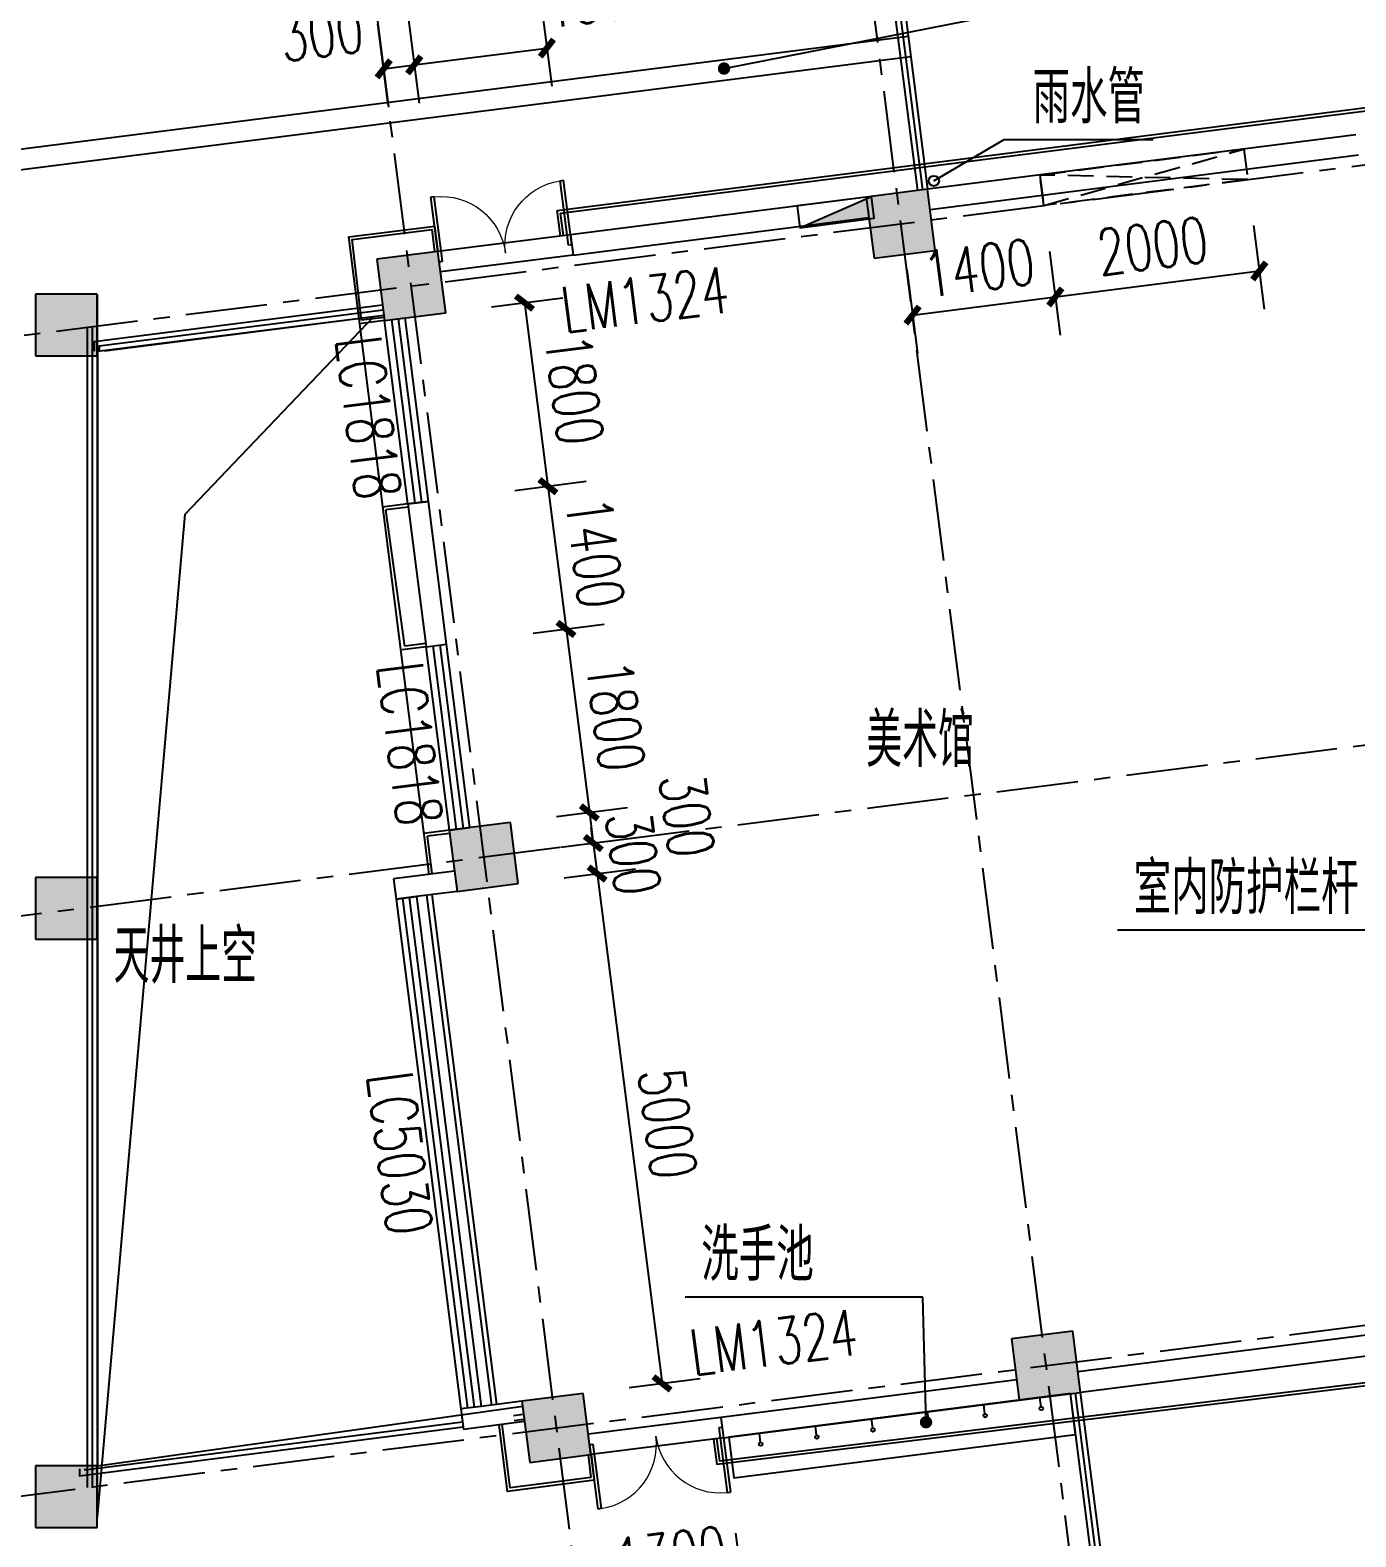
# Model space of a CAD drawing. Header units: millimetres. Extents: x -1048436 to -185795, y -983427 to 400387.
# Drawn here: x -695416 to -682522, y -323434 to -308774 of the extents above; entities that cross this region are included whole.
import ezdxf

# ---------------------------------------------------------------- set-up
doc = ezdxf.new("R2010")
doc.units = ezdxf.units.MM
doc.header["$LTSCALE"] = 500
for name, pattern in [('( Dashed )', [0.75, 0.5, -0.25]), ('DASH', [0.35, 0.25, -0.1]), ('一层轴网$0$CENTER', [50.8, 31.75, -6.35, 6.35, -6.35])]:
    doc.linetypes.add(name, pattern=pattern)
for name, color, linetype in [('COLUMN', 254, 'Continuous'), ('DIM_LEAD', 3, 'Continuous'), ('P-消火栓-VPIPE', 1, 'Continuous'), ('PUB_DIM', 3, 'Continuous'), ('PUB_HATCH', 8, 'Continuous'), ('PUB_TEXT', 7, 'Continuous'), ('WINDOW', 4, 'Continuous'), ('WINDOW_TEXT', 7, 'Continuous'), ('一层轴网$0$建-轴线', 1, '一层轴网$0$CENTER'), ('建-墙', 254, 'Continuous'), ('建-屋面-排水沟落水口', 175, 'Continuous'), ('建-幕墙', 140, 'Continuous'), ('建-文字', 4, 'Continuous'), ('建-楼梯-扶手栏杆', 3, 'Continuous'), ('建-洁具', 55, 'Continuous'), ('建-符号-门编号', 13, 'Continuous'), ('建-门扇', 32, 'Continuous')]:
    doc.layers.add(name, color=color, linetype=linetype)
doc.styles.add('_TCH_DIM', font='SIMPLEX', dxfattribs={"bigfont": 'GBCBIG'})
doc.styles.add('_TCH_DIM_T3', font='SIMPLEX', dxfattribs={"width": 0.705882, "bigfont": 'GBCBIG'})
doc.styles.add('_TCH_WINDOW', font='SIMPLEX', dxfattribs={"height": 3.5, "bigfont": 'GBCBIG'})
doc.styles.add('XD2008', font='xd-hzs.shx', dxfattribs={"width": 0.7, "bigfont": 'xd-hztxt.shx'})
doc.dimstyles.new('_TCH_ARCH&&150', dxfattribs={"dimtxt": 446.25, "dimasz": 150, "dimexe": 375, "dimexo": 450, "dimgap": 150, "dimtad": 1, "dimdec": 0, "dimzin": 0, "dimdsep": 46, "dimtxsty": '_TCH_DIM_T3', "dimblk": 'ARCHTICK', "dimcen": 0.09, "dimclrt": 7, "dimazin": 2, "dimtfac": 1, "dimtdec": 0, "dimtix": 1, "dimtmove": 2, "dimatfit": 3, "dimldrblk": 'ARCHTICK', "dimfxl": 1, "dimtolj": 1, "dimtzin": 0, "dimarcsym": 0})

# ---------------------------------------------------------------- blocks, each defined once
blk = doc.blocks.new('一层轴网')
at = {"layer": '一层轴网$0$建-轴线', "ltscale": 0.05}
for p, q in [((69876.7, 18721.7), (61717.3, 82882)), ((65115, 18116.1), (56955.6, 82276.4)), ((54423.1, 44410.6), (73657.5, 46856.7)), ((54751, 38807.2), (74364, 41301.5)), ((55078, 33203.7), (75070.4, 35746.2))]:
    blk.add_line(p, q, dxfattribs=at)
blk = doc.blocks.new('PA-X单栓')
blk.add_line((-161.6, 56.7), (325, 200))
blk.add_lwpolyline([(-161.6, 56.7), (325, 56.7), (325, 200), (-161.6, 200)], close=True)
blk.add_solid([(325, 56.7), (325, 200), (-161.6, 56.7)])
blk = doc.blocks.new('fghfgh')
at = {"layer": 'P-消火栓-VPIPE', "linetype": 'ByBlock', "xscale": 1.5, "yscale": 1.5, "zscale": 1.5, "rotation": 7.247243935561958}
blk.add_blockref('PA-X单栓', (-687679, -310751), dxfattribs=at)
blk = doc.blocks.new('A$C4F09042B')
at = {"layer": 'DIM_LEAD'}
for p, q in [((135194, 81777), (135877, 82179)), ((135877, 82179), (137327, 82179))]:
    blk.add_line(p, q, dxfattribs=at)
at = {"layer": '建-屋面-排水沟落水口'}
blk.add_circle((135194, 81777), 50, dxfattribs=at)
at = {"layer": 'PUB_TEXT', "style": '_TCH_DIM'}
blk.add_text('雨水管', height=506.4, dxfattribs=at).set_placement((136153, 82337))
blk = doc.blocks.new('A$C5F49506C')
at = {"layer": '建-幕墙'}
for p, q in [((-78439, 81242), (-78470, 81490)), ((-78409, 81245), (-78437, 81464)), ((-79659, 81086), (-79687, 81305)), ((-79629, 81090), (-79661, 81338)), ((-80149, 80419), (-80397, 80388)), ((-80152, 80449), (-80372, 80421)), ((-79922, 78634), (-80171, 78602)), ((-79918, 78604), (-80137, 78576)), ((-79749, 77275), (-79952, 77249)), ((-79745, 77245), (-79978, 77215)), ((-79518, 75459), (-79766, 75428)), ((-79514, 75429), (-79732, 75402)), ((-76950, 69536), (-76918, 69288)), ((-76920, 69540), (-76893, 69321)), ((-78170, 69381), (-78142, 69162)), ((-78141, 69384), (-78109, 69136))]:
    blk.add_line(p, q, dxfattribs=at)
for points in [[(-78470, 81490), (-69889, 82581), (-69101, 76381)], [(-78437, 81464), (-69915, 82547), (-69816, 81764)], [(-79715, 75031), (-80497, 81232), (-79661, 81338)], [(-80372, 80421), (-80465, 81206), (-79687, 81305)], [(-79952, 77249), (-80137, 78576)], [(-79686, 75035), (-79732, 75402)], [(-68419, 71024), (-68327, 70330), (-76918, 69288)], [(-68448, 71020), (-68361, 70356), (-76893, 69321)], [(-78109, 69136), (-78952, 69027), (-79034, 69672)], [(-78142, 69162), (-78926, 69061), (-79004, 69676)]]:
    blk.add_lwpolyline(points, dxfattribs=at)
blk = doc.blocks.new('_ArchTick')
at = {"color": 0, "linetype": 'ByBlock', "const_width": 0.4}
blk.add_lwpolyline([(-0.5, -0.5), (0.5, 0.5)], dxfattribs=at)
blk = doc.blocks.new('*D2983')
at = {"layer": 'Defpoints', "color": 0, "transparency": 16777216}
for p in [(-71754, 81789), (-73738, 81537), (-71641, 80901)]:
    blk.add_point(p, dxfattribs=at)
at = {"layer": 'PUB_DIM', "color": 0, "lineweight": -2, "transparency": 16777216}
for p, q in [((-71698, 81343), (-71594, 80529)), ((-73682, 81091), (-73578, 80276)), ((-73625, 80648), (-71641, 80901))]:
    blk.add_line(p, q, dxfattribs=at)
at = {"layer": 'PUB_DIM', "color": 0, "lineweight": -2, "transparency": 16777216, "xscale": 150, "yscale": 150, "zscale": 150}
for p, rotation in [((-71641, 80901), 7.247526170406495), ((-73625, 80648), 187.2475261704065)]:
    blk.add_blockref('_ArchTick', p, dxfattribs=dict(at, rotation=rotation))
at = {"layer": 'PUB_DIM', "color": 7, "transparency": 16777216, "insert": (-72681, 81145), "char_height": 446.2, "attachment_point": 5, "rotation": 7.2475, "style": '_TCH_DIM_T3'}
blk.add_mtext('\\A1;2000', dxfattribs=at)
blk = doc.blocks.new('*D2984')
at = {"layer": 'Defpoints', "color": 0, "transparency": 16777216}
for p in [(-73738, 81537), (-75127, 81360), (-73625, 80648)]:
    blk.add_point(p, dxfattribs=at)
at = {"layer": 'PUB_DIM', "color": 0, "lineweight": -2, "transparency": 16777216}
for p, q in [((-73682, 81091), (-73578, 80276)), ((-75071, 80914), (-74967, 80100)), ((-75014, 80472), (-73625, 80648))]:
    blk.add_line(p, q, dxfattribs=at)
at = {"layer": 'PUB_DIM', "color": 0, "lineweight": -2, "transparency": 16777216, "xscale": 150, "yscale": 150, "zscale": 150}
for p, rotation in [((-73625, 80648), 7.247526170406418), ((-75014, 80472), 187.2475261704064)]:
    blk.add_blockref('_ArchTick', p, dxfattribs=dict(at, rotation=rotation))
at = {"layer": 'PUB_DIM', "color": 7, "transparency": 16777216, "insert": (-74367, 80930), "char_height": 446.2, "attachment_point": 5, "rotation": 7.2475, "style": '_TCH_DIM_T3'}
blk.add_mtext('\\A1;1400', dxfattribs=at)
blk = doc.blocks.new('*D1488')
at = {"layer": 'Defpoints', "color": 0, "transparency": 16777216}
for p in [(-690513, -307987), (-691802, -308151), (-690390, -308949)]:
    blk.add_point(p, dxfattribs=at)
at = {"layer": 'PUB_DIM', "color": 0, "lineweight": -2, "transparency": 16777216}
for p, q in [((-690456, -308433), (-690343, -309321)), ((-691745, -308597), (-691632, -309485)), ((-691680, -309113), (-690390, -308949))]:
    blk.add_line(p, q, dxfattribs=at)
at = {"layer": 'PUB_DIM', "color": 0, "lineweight": -2, "transparency": 16777216, "xscale": 150, "yscale": 150, "zscale": 150}
for p, rotation in [((-690390, -308949), 7.247526175302552), ((-691680, -309113), 187.2475261753026)]:
    blk.add_blockref('_ArchTick', p, dxfattribs=dict(at, rotation=rotation))
at = {"layer": 'PUB_DIM', "color": 7, "transparency": 16777216, "insert": (-689872, -308467), "char_height": 446.2, "attachment_point": 5, "rotation": 7.2475, "style": '_TCH_DIM_T3'}
blk.add_mtext('\\A1;1300', dxfattribs=at)
blk = doc.blocks.new('*D1489')
at = {"layer": 'Defpoints', "color": 0, "transparency": 16777216}
for p in [(-691802, -308151), (-692100, -308189), (-691680, -309113)]:
    blk.add_point(p, dxfattribs=at)
at = {"layer": 'PUB_DIM', "color": 0, "lineweight": -2, "transparency": 16777216}
for p, q in [((-692043, -308635), (-691930, -309523)), ((-691745, -308597), (-691632, -309485)), ((-691977, -309151), (-691680, -309113))]:
    blk.add_line(p, q, dxfattribs=at)
at = {"layer": 'PUB_DIM', "color": 0, "lineweight": -2, "transparency": 16777216, "xscale": 150, "yscale": 150, "zscale": 150}
for p, rotation in [((-691680, -309113), 7.247526175305249), ((-691977, -309151), 187.2475261753052)]:
    blk.add_blockref('_ArchTick', p, dxfattribs=dict(at, rotation=rotation))
at = {"layer": 'PUB_DIM', "color": 7, "transparency": 16777216, "insert": (-692580, -308811), "char_height": 446.2, "attachment_point": 5, "rotation": 7.2475, "style": '_TCH_DIM_T3'}
blk.add_mtext('\\A1;300', dxfattribs=at)
blk = doc.blocks.new('*D1490')
at = {"layer": 'Defpoints', "color": 0, "transparency": 16777216}
for p in [(-688611, -322951), (-689900, -323115), (-688490, -323902)]:
    blk.add_point(p, dxfattribs=at)
at = {"layer": 'PUB_DIM', "color": 0, "lineweight": -2, "transparency": 16777216}
for p, q in [((-688554, -323398), (-688442, -324274)), ((-689843, -323562), (-689732, -324438)), ((-689779, -324066), (-688490, -323902)), ((-688490, -323902), (-688341, -323883)), ((-689779, -324066), (-689928, -324085))]:
    blk.add_line(p, q, dxfattribs=at)
at = {"layer": 'PUB_DIM', "color": 0, "lineweight": -2, "transparency": 16777216, "xscale": 150, "yscale": 150, "zscale": 150}
for p, rotation in [((-688490, -323902), 187.2475261761533), ((-689779, -324066), 7.247526176153284)]:
    blk.add_blockref('_ArchTick', p, dxfattribs=dict(at, rotation=rotation))
at = {"layer": 'PUB_DIM', "color": 7, "transparency": 16777216, "insert": (-689182, -323614), "char_height": 446.2, "attachment_point": 5, "rotation": 7.2475, "style": '_TCH_DIM_T3'}
blk.add_mtext('\\A1;1300', dxfattribs=at)
blk = doc.blocks.new('*D1491')
at = {"layer": 'Defpoints', "color": 0, "transparency": 16777216}
for p in [(-690197, -323153), (-689900, -323115), (-689779, -324066)]:
    blk.add_point(p, dxfattribs=at)
at = {"layer": 'PUB_DIM', "color": 0, "lineweight": -2, "transparency": 16777216}
for p, q in [((-690140, -323599), (-690028, -324476)), ((-689843, -323562), (-689732, -324438)), ((-690076, -324104), (-690224, -324123)), ((-690076, -324104), (-689779, -324066)), ((-689779, -324066), (-689631, -324047))]:
    blk.add_line(p, q, dxfattribs=at)
at = {"layer": 'PUB_DIM', "color": 0, "lineweight": -2, "transparency": 16777216, "xscale": 150, "yscale": 150, "zscale": 150}
for p, rotation in [((-689779, -324066), 187.2475261761568), ((-690076, -324104), 7.247526176156799)]:
    blk.add_blockref('_ArchTick', p, dxfattribs=dict(at, rotation=rotation))
at = {"layer": 'PUB_DIM', "color": 7, "transparency": 16777216, "insert": (-689831, -324622), "char_height": 446.2, "attachment_point": 5, "rotation": 7.2475, "style": '_TCH_DIM_T3'}
blk.add_mtext('\\A1;299', dxfattribs=at)
blk = doc.blocks.new('*D1498')
at = {"layer": 'Defpoints', "color": 0, "transparency": 16777216}
for p in [(-691374, -311524), (-690380, -313212), (-691147, -313309)]:
    blk.add_point(p, dxfattribs=at)
at = {"layer": 'PUB_DIM', "color": 0, "lineweight": -2, "transparency": 16777216}
for p, q in [((-690928, -311467), (-690236, -311379)), ((-690608, -311426), (-690380, -313212)), ((-690701, -313253), (-690008, -313164))]:
    blk.add_line(p, q, dxfattribs=at)
at = {"layer": 'PUB_DIM', "color": 0, "lineweight": -2, "transparency": 16777216, "xscale": 150, "yscale": 150, "zscale": 150}
for p, rotation in [((-690608, -311426), 97.24752621306313), ((-690380, -313212), 277.2475262130631)]:
    blk.add_blockref('_ArchTick', p, dxfattribs=dict(at, rotation=rotation))
at = {"layer": 'PUB_DIM', "color": 7, "transparency": 16777216, "insert": (-690124, -312272), "char_height": 446.2, "attachment_point": 5, "rotation": 277.2475, "style": '_TCH_DIM_T3'}
blk.add_mtext('\\A1;1800', dxfattribs=at)
blk = doc.blocks.new('*D1499')
at = {"layer": 'Defpoints', "color": 0, "transparency": 16777216}
for p in [(-691147, -313309), (-690204, -314601), (-690971, -314698)]:
    blk.add_point(p, dxfattribs=at)
at = {"layer": 'PUB_DIM', "color": 0, "lineweight": -2, "transparency": 16777216}
for p, q in [((-690701, -313253), (-690008, -313164)), ((-690380, -313212), (-690204, -314601)), ((-690524, -314641), (-689832, -314553))]:
    blk.add_line(p, q, dxfattribs=at)
at = {"layer": 'PUB_DIM', "color": 0, "lineweight": -2, "transparency": 16777216, "xscale": 150, "yscale": 150, "zscale": 150}
for p, rotation in [((-690380, -313212), 97.24752621305916), ((-690204, -314601), 277.2475262130591)]:
    blk.add_blockref('_ArchTick', p, dxfattribs=dict(at, rotation=rotation))
at = {"layer": 'PUB_DIM', "color": 7, "transparency": 16777216, "insert": (-689922, -313859), "char_height": 446.2, "attachment_point": 5, "rotation": 277.2475, "style": '_TCH_DIM_T3'}
blk.add_mtext('\\A1;1400', dxfattribs=at)
blk = doc.blocks.new('*D1500')
at = {"layer": 'Defpoints', "color": 0, "transparency": 16777216}
for p in [(-690971, -314698), (-690744, -316484), (-689977, -316386)]:
    blk.add_point(p, dxfattribs=at)
at = {"layer": 'PUB_DIM', "color": 0, "lineweight": -2, "transparency": 16777216}
for p, q in [((-690524, -314641), (-689832, -314553)), ((-690204, -314601), (-689977, -316386)), ((-690297, -316427), (-689605, -316339))]:
    blk.add_line(p, q, dxfattribs=at)
at = {"layer": 'PUB_DIM', "color": 0, "lineweight": -2, "transparency": 16777216, "xscale": 150, "yscale": 150, "zscale": 150}
for p, rotation in [((-690204, -314601), 97.24752621306422), ((-689977, -316386), 277.2475262130642)]:
    blk.add_blockref('_ArchTick', p, dxfattribs=dict(at, rotation=rotation))
at = {"layer": 'PUB_DIM', "color": 7, "transparency": 16777216, "insert": (-689720, -315446), "char_height": 446.2, "attachment_point": 5, "rotation": 277.2475, "style": '_TCH_DIM_T3'}
blk.add_mtext('\\A1;1800', dxfattribs=at)
blk = doc.blocks.new('*D1501')
at = {"layer": 'Defpoints', "color": 0, "transparency": 16777216}
for p in [(-690744, -316484), (-690706, -316781), (-689939, -316684)]:
    blk.add_point(p, dxfattribs=at)
at = {"layer": 'PUB_DIM', "color": 0, "lineweight": -2, "transparency": 16777216}
for p, q in [((-690297, -316427), (-689605, -316339)), ((-689977, -316386), (-689939, -316684)), ((-690259, -316725), (-689567, -316637))]:
    blk.add_line(p, q, dxfattribs=at)
at = {"layer": 'PUB_DIM', "color": 0, "lineweight": -2, "transparency": 16777216, "xscale": 150, "yscale": 150, "zscale": 150}
for p, rotation in [((-689977, -316386), 97.24752621306287), ((-689939, -316684), 277.2475262130629)]:
    blk.add_blockref('_ArchTick', p, dxfattribs=dict(at, rotation=rotation))
at = {"layer": 'PUB_DIM', "color": 7, "transparency": 16777216, "insert": (-689028, -316417), "char_height": 446.2, "attachment_point": 5, "rotation": 277.2475, "style": '_TCH_DIM_T3'}
blk.add_mtext('\\A1;300', dxfattribs=at)
blk = doc.blocks.new('*D1502')
at = {"layer": 'Defpoints', "color": 0, "transparency": 16777216}
for p in [(-690706, -316781), (-690668, -317079), (-689901, -316981)]:
    blk.add_point(p, dxfattribs=at)
at = {"layer": 'PUB_DIM', "color": 0, "lineweight": -2, "transparency": 16777216}
for p, q in [((-690259, -316725), (-689567, -316637)), ((-689939, -316684), (-689958, -316535)), ((-689939, -316684), (-689901, -316981)), ((-690221, -317022), (-689529, -316934)), ((-689901, -316981), (-689882, -317130))]:
    blk.add_line(p, q, dxfattribs=at)
at = {"layer": 'PUB_DIM', "color": 0, "lineweight": -2, "transparency": 16777216, "xscale": 150, "yscale": 150, "zscale": 150}
for p, rotation in [((-689939, -316684), 277.247526213057), ((-689901, -316981), 97.24752621305694)]:
    blk.add_blockref('_ArchTick', p, dxfattribs=dict(at, rotation=rotation))
at = {"layer": 'PUB_DIM', "color": 7, "transparency": 16777216, "insert": (-689550, -316786), "char_height": 446.2, "attachment_point": 5, "rotation": 277.2475, "style": '_TCH_DIM_T3'}
blk.add_mtext('\\A1;300', dxfattribs=at)
blk = doc.blocks.new('*D1503')
at = {"layer": 'Defpoints', "color": 0, "transparency": 16777216}
for p in [(-690668, -317079), (-690037, -322039), (-689270, -321941)]:
    blk.add_point(p, dxfattribs=at)
at = {"layer": 'PUB_DIM', "color": 0, "lineweight": -2, "transparency": 16777216}
for p, q in [((-690221, -317022), (-689529, -316934)), ((-689901, -316981), (-689270, -321941)), ((-689591, -321982), (-688898, -321894))]:
    blk.add_line(p, q, dxfattribs=at)
at = {"layer": 'PUB_DIM', "color": 0, "lineweight": -2, "transparency": 16777216, "xscale": 150, "yscale": 150, "zscale": 150}
for p, rotation in [((-689901, -316981), 97.2475262130623), ((-689270, -321941), 277.2475262130623)]:
    blk.add_blockref('_ArchTick', p, dxfattribs=dict(at, rotation=rotation))
at = {"layer": 'PUB_DIM', "color": 7, "transparency": 16777216, "insert": (-689216, -319414), "char_height": 446.2, "attachment_point": 5, "rotation": 277.2475, "style": '_TCH_DIM_T3'}
blk.add_mtext('\\A1;5000', dxfattribs=at)
blk = doc.blocks.new('$DorLib2D$00000002')
for p, q in [((-0.5, 0), (-0.5, 0.4875)), ((-0.475, 0.4875), (-0.5, 0.4875)), ((-0.475, 0), (-0.475, 0.4875)), ((0.475, 0), (0.475, 0.4875)), ((0.475, 0.4875), (0.5, 0.4875)), ((0.5, 0), (0.5, 0.4875)), ((-0.5, 0), (-0.475, 0)), ((0.5, 0), (0.475, 0))]:
    blk.add_line(p, q)
at = {"lineweight": 13}
for centre, start, end in [((-0.4875, 0), 0, 88.53072), ((0.4875, 0), 91.46928, 180)]:
    blk.add_arc(centre, 0.4875, start, end, dxfattribs=at)
blk = doc.blocks.new('$TCHSYS$WIN2D')
for p, q in [((-0.5, 0.5), (0.5, 0.5)), ((-0.5, 0.5), (-0.5, -0.5)), ((0.5, 0.5), (0.5, -0.5)), ((0.5, 0.1667), (-0.5, 0.1667)), ((0.5, -0.1667), (-0.5, -0.1667)), ((-0.5, -0.5), (0.5, -0.5))]:
    blk.add_line(p, q)
blk = doc.blocks.new('A$C20CF2A72')
at = {"linetype": '( Dashed )'}
blk.add_lwpolyline([(-71754.4, 81789.2), (-73738.5, 81536.9), (-73776.3, 81834.5), (-71792.3, 82086.8), (-71754.4, 81789.2), (-73776.3, 81834.5), (-73738.5, 81536.9), (-71792.3, 82086.8)], dxfattribs=at)
at = {"layer": 'PUB_DIM'}
for p1, p2, picture, middle in [((-73738.5, 81536.9), (-71754.4, 81789.2), '*D2983', (-72680.5, 81144.6)), ((-75127.3, 81360.3), (-73738.5, 81536.9), '*D2984', (-74366.9, 80930.2))]:
    dim = blk.add_aligned_dim(p1=p1, p2=p2, distance=-895.8, dimstyle='_TCH_ARCH&&150', dxfattribs=at)
    dim.commit()
    dim.dimension.update_dxf_attribs({"geometry": picture, "text_midpoint": middle})

msp = doc.modelspace()

# ---------------------------------------------------------------- hatches: boundary and pattern name
at = {"layer": 'PUB_HATCH'}
for points in [[(-687283.6, -310398.6), (-687207.9, -310993.8), (-686612.7, -310918.1), (-686688.4, -310322.9)], [(-692045.3, -311004.2), (-691969.6, -311599.4), (-691374.4, -311523.7), (-691450, -310928.5)], [(-695362.7, -311344), (-695362.7, -311944), (-694762.7, -311944), (-694762.7, -311344)], [(-691338.8, -316559.4), (-691263.1, -317154.6), (-690667.9, -317078.9), (-690743.6, -316483.7)], [(-695362.7, -317019), (-695362.7, -317619), (-694762.7, -317619), (-694762.7, -317019)], [(-685870.7, -321509.1), (-685795, -322104.3), (-685199.8, -322028.7), (-685275.4, -321433.4)], [(-690632.3, -322114.7), (-690556.6, -322709.9), (-689961.4, -322634.2), (-690037.1, -322039)], [(-695362.7, -322744), (-695362.7, -323344), (-694762.7, -323344), (-694762.7, -322744)]]:
    msp.add_hatch(color=256, dxfattribs=at).paths.add_polyline_path(points)

# ---------------------------------------------------------------- linework, layer by layer
for p, q in [((-687040.3, -307545.1), (-686687.1, -310322.8)), ((-684845.2, -324806.1), (-685198.5, -322028.5))]:
    msp.add_line(p, q)
for points in [[(-698912, -310365.3), (-686876.4, -308834.7)], [(-686851.1, -309033.1), (-698912.1, -310566.9)], [(-691974.6, -311549.6), (-694761.6, -311902), (-694762.1, -322742.1), (-690624.7, -322164.1)]]:
    msp.add_lwpolyline(points)
at = {"linetype": 'Continuous', "ltscale": 10000}
msp.add_lwpolyline([(-694762.1, -323243.9), (-693908.6, -313483.1), (-692073.8, -311562.2)], dxfattribs=at)
at = {"layer": 'COLUMN'}
for p, q in [((-686688.4, -310322.9), (-687283.6, -310398.6)), ((-686612.7, -310918.1), (-686688.4, -310322.9)), ((-687283.6, -310398.6), (-687207.9, -310993.8)), ((-691450, -310928.5), (-692045.3, -311004.2)), ((-691374.4, -311523.7), (-691450, -310928.5)), ((-687207.9, -310993.8), (-686612.7, -310918.1)), ((-692045.3, -311004.2), (-691969.6, -311599.4)), ((-695362.7, -311344), (-695362.7, -311944)), ((-694762.7, -311344), (-695362.7, -311344)), ((-694762.7, -311944), (-694762.7, -311344)), ((-691969.6, -311599.4), (-691374.4, -311523.7)), ((-695362.7, -311944), (-694762.7, -311944)), ((-690743.6, -316483.7), (-691338.8, -316559.4)), ((-690667.9, -317078.9), (-690743.6, -316483.7)), ((-691338.8, -316559.4), (-691263.1, -317154.6)), ((-695362.7, -317019), (-695362.7, -317619)), ((-694762.7, -317019), (-695362.7, -317019)), ((-694762.7, -317619), (-694762.7, -317019)), ((-691263.1, -317154.6), (-690667.9, -317078.9)), ((-695362.7, -317619), (-694762.7, -317619)), ((-685275.4, -321433.4), (-685870.7, -321509.1)), ((-685199.8, -322028.7), (-685275.4, -321433.4)), ((-685870.7, -321509.1), (-685795, -322104.3)), ((-690037.1, -322039), (-690632.3, -322114.7)), ((-689961.4, -322634.2), (-690037.1, -322039)), ((-685795, -322104.3), (-685199.8, -322028.7)), ((-690632.3, -322114.7), (-690556.6, -322709.9)), ((-690556.6, -322709.9), (-689961.4, -322634.2)), ((-695362.7, -322744), (-695362.7, -323344)), ((-694762.7, -322744), (-695362.7, -322744)), ((-694762.7, -323344), (-694762.7, -322744)), ((-695362.7, -323344), (-694762.7, -323344))]:
    msp.add_line(p, q, dxfattribs=at)
at = {"layer": 'DIM_LEAD'}
for p, q in [((-688667.2, -309148.5), (-685881.4, -308598.5)), ((-681038.5, -317532.1), (-684840.4, -317532.1)), ((-686732.1, -321101.1), (-689045.7, -321101.1)), ((-686702.4, -322319.1), (-686732.1, -321101.1)), ((-686702.4, -322319.1), (-686732.1, -321101.1))]:
    msp.add_line(p, q, dxfattribs=at)
at = {"layer": 'DIM_LEAD', "const_width": 60}
for points in [[(-688696.6, -309154.3, 1), (-688637.7, -309142.7, 1)], [(-686701.7, -322349.1, 1), (-686703.2, -322289.1, 1)], [(-686701.7, -322349.1, 1), (-686703.2, -322289.1, 1)]]:
    msp.add_lwpolyline(points, format="xyb", close=True, dxfattribs=at)
at = {"layer": '建-墙'}
for p, q in [((-682522, -309793.1), (-686688.4, -310322.9)), ((-682496.7, -309991.5), (-686663.2, -310521.3)), ((-687283.6, -310398.6), (-690160.4, -310764.5)), ((-690135.2, -310962.9), (-687258.4, -310597)), ((-690160.4, -310764.5), (-690135.2, -310962.9)), ((-691542.8, -313359.6), (-691741.2, -313384.8)), ((-691741.2, -313384.8), (-691564.6, -314773.6)), ((-691366.2, -314748.4), (-691542.8, -313359.6)), ((-691564.6, -314773.6), (-691366.2, -314748.4)), ((-691288.3, -316956.2), (-691882.2, -317031.8)), ((-691882.2, -317031.8), (-691857, -317230.2)), ((-691857, -317230.2), (-691658.6, -317204.9)), ((-691263.1, -317154.6), (-691658.6, -317204.9)), ((-681058.5, -321300.4), (-685225, -321830.2)), ((-681033.3, -321498.8), (-685199.8, -322028.7)), ((-685820.2, -321905.9), (-688697, -322271.8)), ((-691027.8, -322165), (-691226.2, -322190.2)), ((-691226.2, -322190.2), (-691201, -322388.6)), ((-690632.3, -322114.7), (-691027.8, -322165)), ((-690519.2, -322201.1), (-690519.2, -322201.1)), ((-688671.8, -322470.2), (-685795, -322104.3)), ((-690607.1, -322313.1), (-691201, -322388.6)), ((-688697, -322271.8), (-688671.8, -322470.2)), ((-690494, -322399.5), (-690494, -322399.5)), ((-690468.7, -322597.9), (-690468.7, -322597.9))]:
    msp.add_line(p, q, dxfattribs=at)
at = {"layer": '建-墙', "linetype": 'DASH', "ltscale": 5000}
for p, q in [((-694762.1, -323244.7), (-694762.1, -311349.7)), ((-694693.2, -311894.4), (-691975.1, -311548.7))]:
    msp.add_line(p, q, dxfattribs=at)
at = {"layer": '建-楼梯-扶手栏杆'}
for p, q in [((-687139.5, -307557.8), (-686786.3, -310335.4)), ((-687089.9, -307551.4), (-686736.7, -310329.1)), ((-691559.4, -317192.3), (-690928.6, -322152.4)), ((-691509.8, -317186), (-690879, -322146.1)), ((-684944.4, -324818.7), (-685297.7, -322041.1)), ((-684894.8, -324812.4), (-685248.1, -322034.8))]:
    msp.add_line(p, q, dxfattribs=at)
for points in [[(-691987.7, -311449.5), (-694793.2, -311806.3), (-694793.2, -311896.7)], [(-691981.4, -311499.1), (-694743.2, -311850.3), (-694743.2, -311896.7)], [(-694862.1, -311664.8), (-694862.1, -322955)], [(-694812.1, -311658.5), (-694812.1, -322948.7)], [(-694934.6, -322773.3), (-694934.6, -322839.4), (-691204, -322365)], [(-694884.6, -322773.3), (-694884.6, -322782.7), (-691210.3, -322315.4)], [(-690714.3, -322252.3), (-690621.5, -322240.5)], [(-690708, -322301.9), (-690615.2, -322290.1)]]:
    msp.add_lwpolyline(points, dxfattribs=at)
at = {"layer": '建-洁具'}
for p, q in [((-686675.1, -322307), (-686686.5, -322217.7)), ((-686129.5, -322237.6), (-686140.9, -322148.3)), ((-685583.9, -322168.2), (-685595.3, -322078.9)), ((-687766.3, -322445.8), (-687777.7, -322356.5)), ((-687220.7, -322376.4), (-687232.1, -322287.1)), ((-688311.9, -322515.2), (-688323.3, -322425.9))]:
    msp.add_line(p, q, dxfattribs=at)
msp.add_lwpolyline([(-685297.7, -322041.1), (-688620.9, -322463.7), (-688570.4, -322860.5), (-685247.2, -322437.9), (-685297.7, -322041.1), (-685297.7, -322041.1)], dxfattribs=at)
for centre in [(-685581.7, -322185.6), (-686672.9, -322324.4), (-686127.3, -322255), (-688309.7, -322532.5), (-687764.1, -322463.2), (-687218.5, -322393.8)]:
    msp.add_circle(centre, 17.5, dxfattribs=at)
at = {"layer": '建-门扇'}
for p, q in [((-690160.4, -310764.5), (-691450, -310928.5)), ((-690135.2, -310962.9), (-691424.8, -311126.9)), ((-688697, -322271.8), (-689986.6, -322435.8)), ((-688671.8, -322470.2), (-689961.4, -322634.2))]:
    msp.add_line(p, q, dxfattribs=at)

# ---------------------------------------------------------------- block references
for name, p in [('一层轴网', (-753362.7, -356594)), ('A$C4F09042B', (-821819.6, -392018.5)), ('A$C20CF2A72', (-611819.6, -392018.5)), ('A$C5F49506C', (-611819.6, -392018.5)), ('fghfgh', (0, 0))]:
    msp.add_blockref(name, p)
at = {"layer": 'WINDOW'}
ref = msp.add_blockref('$TCHSYS$WIN2D', (-691755.5, -312479.4), dxfattribs=dict(at, xscale=1800, yscale=200, zscale=1800, rotation=97.24752585303409))
ref.add_attrib('A', 'LC1818', (-692447.3, -311781.1), dxfattribs={"layer": 'WINDOW_TEXT', "height": 446.25, "rotation": 277.24753, "style": '_TCH_WINDOW', "width": 0.705882})
ref = msp.add_blockref('$TCHSYS$WIN2D', (-691351.8, -315653.8), dxfattribs=dict(at, xscale=1800, yscale=200, zscale=1800, rotation=97.24752585303409))
ref.add_attrib('A', 'LC1818', (-692043.6, -314955.5), dxfattribs={"layer": 'WINDOW_TEXT', "height": 446.25, "rotation": 277.24753, "style": '_TCH_WINDOW', "width": 0.705882})
ref = msp.add_blockref('$TCHSYS$WIN2D', (-691442.4, -319697.6), dxfattribs=dict(at, xscale=-5000, yscale=-200, zscale=-5000, rotation=97.2475251359189))
ref.add_attrib('A', 'LC5030', (-692141.7, -318939.7), dxfattribs={"layer": 'WINDOW_TEXT', "height": 446.25, "rotation": 277.24753, "style": '_TCH_WINDOW', "width": 0.705882})
at = {"layer": '建-门扇'}
ref = msp.add_blockref('$DorLib2D$00000002', (-690792.6, -310945.7), dxfattribs=dict(at, xscale=1300, yscale=-1300, zscale=200, rotation=187.2475250104989))
ref.add_attrib('A', 'LM1324', (-690218.1, -311721.1), dxfattribs={"layer": '建-符号-门编号', "height": 446.25, "rotation": 7.24753, "style": '_TCH_WINDOW', "width": 0.705882})
ref = msp.add_blockref('$DorLib2D$00000002', (-689329.2, -322453), dxfattribs=dict(at, xscale=1300, yscale=1300, zscale=200, rotation=187.2475261776386))
ref.add_attrib('A', 'LM1324', (-688966.8, -321865.2), dxfattribs={"layer": '建-符号-门编号', "height": 446.25, "rotation": 7.24753, "style": '_TCH_WINDOW', "width": 0.705882})

# ---------------------------------------------------------------- texts
at = {"layer": 'PUB_TEXT', "style": '_TCH_DIM'}
for s, p in [('室内防护栏杆（余同）', (-684682.9, -317374.6)), ('洗手池', (-688888.2, -320943.6))]:
    msp.add_text(s, height=506.38, dxfattribs=at).set_placement(p)
at = {"layer": '建-文字', "style": 'XD2008', "width": 0.7}
for s, p in [('美术馆', (-687284.2, -315944)), ('天井上空', (-694604.7, -318046.2))]:
    msp.add_text(s, height=525, dxfattribs=at).set_placement(p)

# ---------------------------------------------------------------- dimensions: what is measured, and where the dimension line sits
at = {"layer": 'PUB_DIM'}
for base, p1, p2, angle, picture, middle in [((-690390.3, -308948.8), (-691802, -308150.7), (-690512.7, -307986.7), 7.24753, '*D1488', (-689871.7, -308467)), ((-691679.6, -309112.8), (-692099.6, -308188.5), (-691802, -308150.7), 7.24753, '*D1489', (-692579.8, -308811.5)), ((-689938.9, -316683.8), (-690743.6, -316483.7), (-690705.7, -316781.3), 277.24753, '*D1501', (-689027.9, -316416.8)), ((-689779.3, -324066.1), (-690196.5, -323153), (-689900.2, -323115.3), 7.24753, '*D1491', (-689831.5, -324622.1))]:
    dim = msp.add_linear_dim(base=base, p1=p1, p2=p2, angle=angle, dimstyle='_TCH_ARCH&&150', dxfattribs=at)
    dim.commit()
    dim.dimension.update_dxf_attribs({"geometry": picture, "text_midpoint": middle, "dimtype": 129})
for p1, p2, distance, picture, middle in [((-691374.4, -311523.7), (-691147.3, -313309.3), 773, '*D1498', (-690123.9, -312271.9)), ((-691147.3, -313309.3), (-690970.7, -314698.1), 773, '*D1499', (-689922, -313859.1)), ((-690970.7, -314698.1), (-690743.6, -316483.7), 773, '*D1500', (-689720.2, -315446.3)), ((-690705.7, -316781.3), (-690667.9, -317078.9), 773, '*D1502', (-689549.9, -316785.6)), ((-690667.9, -317078.9), (-690037.1, -322039), 773, '*D1503', (-689215.6, -319414.4)), ((-689900.2, -323115.3), (-688610.6, -322951.3), -958.4, '*D1490', (-689181.6, -323613.9))]:
    dim = msp.add_aligned_dim(p1=p1, p2=p2, distance=distance, dimstyle='_TCH_ARCH&&150', dxfattribs=at)
    dim.commit()
    dim.dimension.update_dxf_attribs({"geometry": picture, "text_midpoint": middle})

doc.saveas('drawing.dxf')
